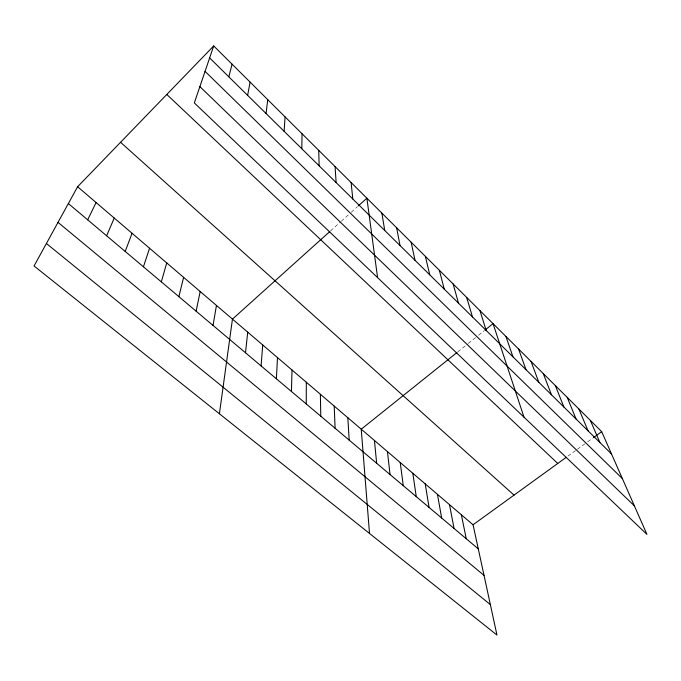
<?xml version="1.0" encoding="UTF-8"?>
<svg xmlns="http://www.w3.org/2000/svg" width="681" height="681" viewBox="0 0 681 681"><rect width="100%" height="100%" fill="white"/><g stroke="black" fill="none" stroke-linecap="round" stroke-linejoin="round"><path stroke-width="0.51" stroke-dasharray="3.4 2.55" d="M330.574 230.859L340.509 221.929M341.275 221.24L348.97 214.319M351.277 212.242L357.516 206.632M457.811 351.856L467.515 344.084M468.307 343.445L476.223 337.112M478.607 335.197L484.225 330.702M567.971 456.074L576.543 449.869M577.403 449.247L585.158 443.637M587.703 441.79L592.64 438.215"/><path stroke-width="1.02" d="M306.237 403.944L306.322 382.237M301.794 148.73L302.058 133.774M291.434 391.481L292.03 370.021M276.384 378.798L277.499 357.61M284.105 131.297L285.075 116.885M261.078 365.901L262.738 344.986M245.5 352.784L247.722 332.149M266.05 113.514L267.752 99.664M219.41 413.767L232.459 319.1L329.817 231.54M213.034 325.433L216.456 305.428M247.637 95.357L250.089 82.112M196.111 311.174L200.18 291.511M178.873 296.661L183.606 277.346M228.833 76.834L232.076 64.201M161.32 281.866L166.734 262.917M143.427 266.799L149.556 248.233M213.706 45.933L194.34 102.933L646.95 534.389L601.698 431.66L213.706 45.933L77.608 186.739L34.05 265.982L496.968 635.067L473.057 524.77L77.608 186.739M125.193 251.442L132.063 233.285M106.619 235.788L114.246 218.056M87.679 219.827L96.098 202.546M358.3 205.926L366.88 198.214L377.58 277.61M456.985 352.511L361.236 429.192L369.511 533.444M485.025 330.064L493.044 323.637L523.995 417.181M473.057 524.77L566.269 457.309M593.466 437.619L601.698 431.66M46.41 243.5L490.363 604.6M58.03 222.364L484.029 575.368M68.364 203.559L478.283 548.877M120.571 142.286L514.044 495.113M166.802 94.463L557.756 463.472M199.882 86.615L634.377 505.847M205.058 71.377L622.366 478.581M209.637 57.911L611.529 453.98M590.376 420.407L599.901 442.522M578.876 408.975L588.086 430.877M567.196 397.355L576.083 419.045M555.33 385.557L563.877 407.017M543.268 373.571L551.465 394.784M531.018 361.39L538.85 382.356M518.564 349.012L526.021 369.706M505.906 336.431L512.972 356.853M479.96 310.63L486.2 330.472M466.655 297.41L472.469 316.929M453.129 283.96L458.492 303.156M439.373 270.28L444.259 289.136M425.37 256.362L429.779 274.86M411.128 242.206L415.035 260.338M461.369 514.776L466.255 538.748M449.503 504.638L454.048 528.465M396.64 227.803L400.019 245.535M437.457 494.338L441.646 518.011M381.888 213.136L384.731 230.467M425.233 483.893L429.056 507.405M412.822 473.286L416.261 496.636M400.224 462.51L403.271 485.689M387.429 451.58L390.077 474.572M351.124 182.551L352.801 199.005M374.439 440.471L376.661 463.267M335.078 166.598L336.133 182.576M347.838 417.725L349.183 440.122M334.218 406.089L335.103 428.264M318.725 150.339L319.134 165.823M320.376 394.256L320.785 416.202"/></g></svg>
